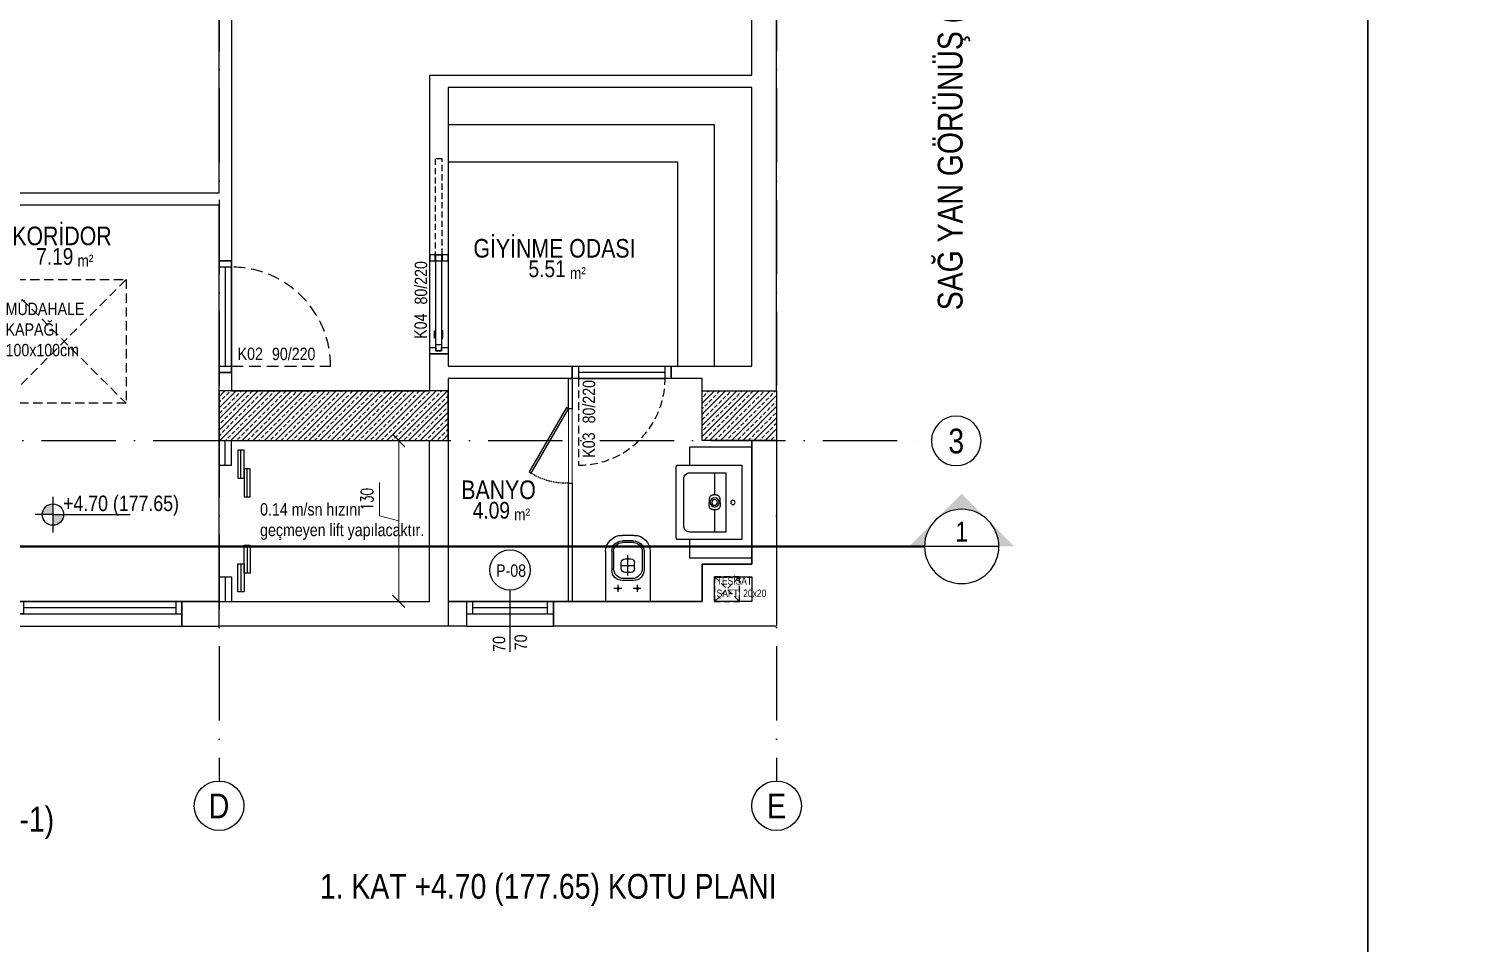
# Model space of a CAD drawing. Header units: millimetres. Extents: x 82776 to 137242, y 11666 to 27998.
# Drawn here: x 104417 to 105578, y 26492 to 27230 of the extents above; entities that cross this region are included whole.
import ezdxf
from ezdxf.enums import TextEntityAlignment as Align

# ---------------------------------------------------------------- set-up
doc = ezdxf.new("R2010")
doc.units = ezdxf.units.MM
for name, pattern in [('( Hidden )', [0.375, 0.25, -0.125]), ('ACAD_ISO10W100', [18, 12, -3, 0, -3]), ('DASHED', [15, 10, -5]), ('GC5102G0200$0$HIDDEN', [9.525, 6.35, -3.175])]:
    doc.linetypes.add(name, pattern=pattern)
doc.layers.add('0_IFC_Area', color=100, linetype='Continuous', plot=False)
doc.layers.add('0_IFC_Dimension_Interior_Vertical_50', color=253, linetype='Continuous', lineweight=0)
for name, color, linetype in [('0_IFC_Door_Text', 11, 'Continuous'), ('0_IFC_Elevation_5', 252, 'Continuous'), ('0_IFC_Grid', 14, 'ACAD_ISO10W100'), ('0_IFC_Grid_Text_100', 14, 'Continuous'), ('0_IFC_Hatch_Structure', 251, 'Continuous'), ('0_IFC_Legend_Viewport', 7, 'Continuous'), ('0_IFC_Notation_Level_200', 160, 'Continuous'), ('0_IFC_Notation_Section_50', 10, 'Continuous'), ('0_IFC_Room_Text(No)_50', 12, 'Continuous'), ('0_IFC_Text_Explanation_100', 231, 'Continuous'), ('0_IFC_Text_Explanation_50', 231, 'Continuous'), ('0_IFC_Window_Text', 60, 'Continuous'), ('1_IFC_Concrete_Section', 50, 'Continuous'), ('1_IFC_Door', 83, 'Continuous'), ('2_IFC_Door', 83, 'Continuous'), ('2_IFC_Wall', 130, 'Continuous'), ('3_IFC_Window', 136, 'Continuous'), ('5_IFC_Mechanical_Shaft', 132, 'Continuous'), ('6_IFC_Furniture', 35, 'Continuous'), ('6_IFC_Furniture_WC', 64, 'Continuous'), ('6_IFC_Furniture_Wetspace', 64, 'Continuous')]:
    doc.layers.add(name, color=color, linetype=linetype)
doc.styles.add('ARIAL-NARROW', font='ARIALN.TTF')
doc.styles.add('IFC_TEXT', font='ARIALN.TTF')
doc.styles.add('IFC_TEXT_DIM', font='romans.shx', dxfattribs={"width": 0.7})
doc.dimstyles.new('IFC_Dim50', dxfattribs={"dimtxt": 10, "dimasz": 10, "dimexe": 0.00125, "dimexo": 0.000625, "dimgap": 5, "dimtad": 1, "dimdec": 4, "dimrnd": 0.5, "dimzin": 9, "dimtxsty": 'IFC_TEXT_DIM', "dimblk": 'OBLIQUE', "dimcen": -2.5, "dimclrd": 256, "dimclre": 256, "dimclrt": 256, "dimazin": 0, "dimtfac": 1, "dimtdec": 4, "dimtix": 1, "dimtmove": 1, "dimatfit": 3, "dimfxl": 5, "dimfxlon": 1, "dimtfillclr": 256, "dimlwd": -1, "dimlwe": 5, "dimarcsym": 0})
pattern_1 = [(225, (-105891.8525, -41506.1965), (4.49012806, -4.49012806), []), (225, (-105896.3426, -41506.1965), (4.49012806, -4.49012806), [3.175, -1.5875])]

# ---------------------------------------------------------------- blocks, each defined once
blk = doc.blocks.new('*U101')
at = {"layer": '0_IFC_Legend_Viewport', "transparency": 33554687}
blk.add_lwpolyline([(-2913.3, 2920), (0, 2920), (0, 0), (-2913.3, 0)], close=True, dxfattribs=at)
at = {"style": 'IFC_TEXT'}
for tag, p in [('PAFTA', (-2283.7, 17.9)), ('KOT', (-1159.1, 18)), ('OLCEK', (-110.4, 17.9))]:
    blk.add_attdef(tag, p, '', height=35, dxfattribs=at)
blk = doc.blocks.new('A NK ST')
at = {"layer": '0_IFC_Hatch_Structure', "transparency": 33554687}
h = blk.add_hatch(dxfattribs=at)
h.set_pattern_fill('ANSI33', color=256, angle=180)
h.set_pattern_definition(pattern_1)
h.paths.add_polyline_path([(1735, -700), (1735, -660), (1550, -660), (1550, -700)])
h = blk.add_hatch(dxfattribs=at)
h.set_pattern_fill('ANSI33', color=256, angle=180)
h.set_pattern_definition(pattern_1)
h.paths.add_polyline_path([(2000, -660), (2000, -700), (1940, -700), (1940, -660)])
at = {"layer": '1_IFC_Concrete_Section'}
for points in [[(1735, -700), (1735, -660), (1550, -660), (1550, -700)], [(2000, -660), (2000, -700), (1940, -700), (1940, -660)]]:
    blk.add_lwpolyline(points, close=True, dxfattribs=at)
at = {"layer": '2_IFC_Wall'}
blk.add_lwpolyline([(1734.8, -700), (1734.8, -850), (1550, -850), (1550, -830), (1719.8, -830), (1719.8, -700)], dxfattribs=at)
at = {"layer": '3_IFC_Window'}
for points in [[(1550, -700), (1550, -720), (1560, -720), (1560, -700)], [(1555, -720), (1555, -700)], [(1550, -830), (1550, -810), (1560, -810), (1560, -830)], [(1555, -810), (1555, -830)]]:
    blk.add_lwpolyline(points, dxfattribs=at)
at = {"layer": '3_IFC_Window', "elevation": -15965.8}
for points in [[(1565.2, -707.9), (1565.2, -730.4), (1570.2, -730.4), (1570.2, -707.9)], [(1570.2, -722.9), (1570.2, -745.4), (1575.2, -745.4), (1575.2, -722.9)], [(1570.2, -807.1), (1570.2, -784.6), (1575.2, -784.6), (1575.2, -807.1)], [(1565.2, -822.1), (1565.2, -799.6), (1570.2, -799.6), (1570.2, -822.1)]]:
    blk.add_lwpolyline(points, close=True, dxfattribs=at)
for points in [[(1567.7, -730.4), (1567.7, -707.9)], [(1572.7, -745.4), (1572.7, -722.9)], [(1572.7, -784.6), (1572.7, -807.1)], [(1567.7, -799.6), (1567.7, -822.1)]]:
    blk.add_lwpolyline(points, dxfattribs=at)
at = {"layer": '0_IFC_Text_Explanation_50', "insert": (1719.2, -750.6, 3462.4), "char_height": 10, "attachment_point": 3, "style": 'IFC_TEXT'}
blk.add_mtext_dynamic_manual_height_columns('\\pxql;0.14 m/sn hızını geçmeyen lift yapılacaktır. ', width=136.083, gutter_width=6.25, heights=[0], dxfattribs=at)
blk = doc.blocks.new('IFC_KLOZET')
blk.add_wipeout([(-18, 0), (18, 0), (18, -40.4), (18, -40.4), (18, -41.3), (17.9, -41.8), (17.6, -43.5), (16.5, -46.3), (15.2, -48.4), (14.5, -49.2), (14.2, -49.5), (12.9, -50.6), (12.2, -51.2), (11.5, -51.6), (10, -52.3), (8.7, -52.8), (7.6, -53.1), (6.8, -53.2), (6.2, -53.3), (5.3, -53.3), (-5, -53.4), (-6.5, -53.3), (-7.8, -53), (-9.5, -52.5), (-10, -52.3), (-11, -51.9), (-12, -51.3), (-13.4, -50.2), (-13.7, -50), (-14.2, -49.5), (-15.1, -48.5), (-16, -47.2), (-17, -45), (-17.5, -43.7), (-17.8, -42.5), (-17.9, -41.3), (-18, -40.4)]).dxf.layer = '6_IFC_Furniture_WC'
at = {"layer": '6_IFC_Furniture_WC'}
for p, q in [((-18, -40.4), (-18, 0)), ((18, -40.4), (18, 0)), ((-5, -10.4), (-11.4, -10.4)), ((-7.8, -7.8), (-7.8, -13.5)), ((10.5, -10.4), (4.1, -10.4)), ((7.8, -7.8), (7.8, -13.5)), ((4.5, -16.9), (-4.5, -16.9)), ((3.3, -18.5), (-3.3, -18.5)), ((0, -20.9), (0, -37.3)), ((-13, -40.4), (-13, -25.4)), ((-11.6, -40.4), (-11.6, -26.8)), ((5.5, -28.9), (-6.1, -28.9)), ((-5.4, -26.5), (-5.4, -31.3)), ((2.4, -23.5), (-2.4, -23.5)), ((-2.4, -34.3), (2.4, -34.3)), ((5.4, -26.5), (5.4, -31.3)), ((11.6, -40.4), (11.6, -26.8)), ((13, -40.4), (13, -25.4)), ((5, -53.4), (-5, -53.4)), ((4.5, -47.5), (-4.5, -47.5)), ((4.5, -48.9), (-4.5, -48.9))]:
    blk.add_line(p, q, dxfattribs=at)
blk.add_lwpolyline([(18, 0), (-18, 0)], dxfattribs=at)
for centre in [(-7.8, -10.4), (7.8, -10.4)]:
    blk.add_circle(centre, 0.75, dxfattribs=at)
for centre, radius, start, end in [((-7.8, -10.4), 0.75, 90, 270), ((-7.8, -10.4), 0.75, 270, 90), ((7.8, -10.4), 0.75, 90, 270), ((7.8, -10.4), 0.75, 270, 90), ((-4.5, -25.4), 8.5, 90, 180), ((-3.3, -26.8), 8.3, 90, 180), ((3.3, -26.8), 8.3, 0, 90), ((4.5, -25.4), 8.5, 0, 90), ((-2.4, -26.5), 3, 90, 180), ((-2.4, -31.3), 3, 180, 270), ((2.4, -26.5), 3, 0, 90), ((2.4, -31.3), 3, 270, 0), ((-5, -40.4), 13, 180, 270), ((-4.5, -40.4), 8.5, 180, 270), ((-4.5, -40.4), 7.1, 180, 270), ((4.5, -40.4), 8.5, 270, 0), ((4.5, -40.4), 7.1, 270, 0), ((5, -40.4), 13, 270, 0)]:
    blk.add_arc(centre, radius, start, end, dxfattribs=at)
blk = doc.blocks.new('*U153')
blk.add_wipeout([(0, 160.6), (0, -19.4), (100, -19.4), (100, 160.6)]).dxf.layer = '6_IFC_Furniture_WC'
at = {"layer": '6_IFC_Furniture_WC', "color": 252, "lineweight": 0, "true_color": 0x939598}
blk.add_lwpolyline([(100, -19.4), (0, -19.4), (0, 160.6), (100, 160.6)], close=True, dxfattribs=at)
at = {"layer": '6_IFC_Furniture_WC'}
for points in [[(100, 65), (100, 160.6), (97, 160.6), (97, 65)], [(95.3, 4), (65.3, 56), (67, 57), (97, 5)], [(100, -19.4), (100, 5), (97, 5), (97, -19.4)]]:
    blk.add_lwpolyline(points, close=True, dxfattribs=at)
at = {"layer": '6_IFC_Furniture_WC', "color": 252, "lineweight": 0, "true_color": 0x939598}
blk.add_lwpolyline([(97, 65), (97, 5)], dxfattribs=at)
at = {"layer": '6_IFC_Furniture_WC', "linetype": '( Hidden )', "ltscale": 5}
blk.add_arc((94.6, 14), 51.1, 87.3085, 122.6915, dxfattribs=at)
blk = doc.blocks.new('*U154')
blk.add_wipeout([(-225, 0), (0, 0), (0, -245), (-60, -245), (-60, -60), (-225, -60)]).dxf.layer = '6_IFC_Furniture'
at = {"layer": '6_IFC_Furniture', "transparency": 33554687}
blk.add_lwpolyline([(-60, -60), (-225, -60), (-225, 0), (0, 0), (0, -245), (-60, -245)], close=True, dxfattribs=at)
blk.add_lwpolyline([(-225, -30), (-30, -30), (-30, -245)], dxfattribs=at)
blk = doc.blocks.new('*U152')
at = {"layer": '1_IFC_Door'}
for points in [[(0, 75), (-10, 75), (-10, 80), (0, 80), (0, 75)], [(-5, 75), (-5, 5), (0, 5), (0, 75)]]:
    blk.add_lwpolyline(points, dxfattribs=at)
blk.add_lwpolyline([(-10, 5), (0, 5), (0, 0), (-10, 0)], close=True, dxfattribs=at)
at = {"layer": '1_IFC_Door', "linetype": 'GC5102G0200$0$HIDDEN'}
blk.add_lwpolyline([(0, 5), (70, 5)], dxfattribs=at)
blk.add_arc((0, 5), 70, 0, 90, dxfattribs=at)
blk = doc.blocks.new('IFC_SURGU KAPI_80')
at = {"layer": '2_IFC_Door'}
for points in [[(0, 0), (5, 0), (5, -5), (2.5, -5), (2.5, -9.5), (5, -9.5), (5, -15), (0, -15)], [(80, -10.2), (75, -10.2), (75, -15), (80, -15)]]:
    blk.add_lwpolyline(points, close=True, dxfattribs=at)
for points in [[(78, 0), (78, 0)], [(75, -5), (75, -9.5)]]:
    blk.add_lwpolyline(points, dxfattribs=at)
at = {"layer": '2_IFC_Door', "elevation": 0}
for points in [[(80, -5), (80, -9.5), (2.5, -9.5), (2.5, -5)], [(80, 0), (75, 0), (75, -4.3), (80, -4.3)]]:
    blk.add_lwpolyline(points, close=True, dxfattribs=at)
for points in [[(7.5, -5), (7.5, -9.5)], [(12.5, -5), (12.5, -4), (18.5, -4), (18.5, -5)], [(12.5, -9.5), (12.5, -10.5), (18.5, -10.5), (18.5, -9.5)], [(78, -15), (78, -15)]]:
    blk.add_lwpolyline(points, dxfattribs=at)
at = {"layer": '2_IFC_Door', "linetype": '( Hidden )', "ltscale": 20}
blk.add_lwpolyline([(80, -10.2), (157.5, -10.2), (157.5, -4.3), (80, -4.3)], dxfattribs=at)
blk = doc.blocks.new('*U1504')
at = {"layer": '0_IFC_Hatch_Structure'}
blk.add_lwpolyline([(0, 0), (-90, 0)], dxfattribs=at)
at = {"layer": '1_IFC_Door', "linetype": 'GC5102G0200$0$HIDDEN', "ltscale": 1.5}
blk.add_lwpolyline([(-5, 0), (-5, 80)], dxfattribs=at)
at = {"layer": '1_IFC_Door'}
for points in [[(-85, 0), (-85, -10), (-90, -10), (-90, 0), (-85, 0)], [(-85, -5), (-5, -5), (-5, 0), (-85, 0)]]:
    blk.add_lwpolyline(points, dxfattribs=at)
blk.add_lwpolyline([(-5, -10), (-5, 0), (0, 0), (0, -10)], close=True, dxfattribs=at)
at = {"layer": '1_IFC_Door', "linetype": 'GC5102G0200$0$HIDDEN', "ltscale": 1.5}
blk.add_arc((-5, 0), 80, 90, 180, dxfattribs=at)
blk = doc.blocks.new('*U149')
blk.add_wipeout([(0, 0), (0, -50), (90, -50), (90, 0)]).dxf.layer = '6_IFC_Furniture_WC'
at = {"layer": '6_IFC_Furniture_WC'}
blk.add_lwpolyline([(0, 0), (90, 0), (90, -50), (0, -50)], close=True, dxfattribs=at)
blk = doc.blocks.new('IFC_VITRA_DOLAPLI LAVABO_53X60')
blk.add_wipeout([(-30, 0), (-30, -52), (-29.9, -52.4), (-29.7, -52.7), (-29.4, -52.9), (-29, -53), (29, -53), (29.4, -52.9), (29.7, -52.7), (29.9, -52.4), (30, -52), (30, 0)])
at = {"layer": '6_IFC_Furniture_Wetspace'}
for points in [[(30, 0), (-30, 0), (-30, -52, 0.414214), (-29, -53), (29, -53, 0.414214), (30, -52)], [(24, -13), (-24, -13), (-24, -42, 0.414214), (-19, -47), (19, -47, 0.414214), (24, -42)]]:
    blk.add_lwpolyline(points, format="xyb", close=True, dxfattribs=at)
for points in [[(-6, -22), (-24, -22)], [(24, -22), (6, -22)]]:
    blk.add_lwpolyline(points, dxfattribs=at)
for centre, radius in [((0, -7.2), 1.75), ((0, -22), 3.72), ((0, -22), 2.3)]:
    blk.add_circle(centre, radius, dxfattribs=at)
for points, knots in [([(0, -17.5), (-0.1, -17.5), (-0.2, -17.5), (-0.4, -17.5), (-0.6, -17.5), (-0.8, -17.5), (-1.2, -17.5), (-1.6, -17.5), (-2, -17.6), (-2.3, -17.6), (-2.5, -17.6), (-2.8, -17.6), (-3.2, -17.7), (-3.7, -17.8), (-4.2, -18), (-4.7, -18.3), (-5, -18.5), (-5.2, -18.8), (-5.4, -19), (-5.5, -19.3), (-5.6, -19.4), (-5.6, -19.5), (-5.7, -19.6), (-5.7, -19.7), (-5.8, -19.9), (-5.9, -20.3), (-5.9, -20.6), (-5.9, -20.8), (-5.9, -21), (-6, -21.1), (-6, -21.3), (-6, -21.5), (-6, -21.7), (-6, -21.8), (-6, -21.8), (-6, -21.8), (-6, -21.8), (-6, -21.8), (-6, -21.9), (-6, -21.9), (-6, -22)], [0, 0, 0, 0, 0.021235, 0.044398, 0.069488, 0.096503, 0.125441, 0.188156, 0.250809, 0.259174, 0.280971, 0.316202, 0.364758, 0.426426, 0.501333, 0.553318, 0.599123, 0.639049, 0.672981, 0.700865, 0.722699, 0.738482, 0.748226, 0.751949, 0.775963, 0.817208, 0.875651, 0.891156, 0.906586, 0.916856, 0.937593, 0.967865, 0.988685, 1, 1, 1, 1, 1, 1, 1.023802, 1.023802, 1.023802, 1.023802]), ([(-6, -22), (-6, -22), (-6, -22.1), (-6, -22.2), (-6, -22.3), (-6, -22.4), (-6, -22.5), (-6, -22.7), (-6, -22.8), (-6, -22.9), (-6, -23), (-5.9, -23.1), (-5.9, -23.2), (-5.9, -23.3), (-5.9, -23.4), (-5.9, -23.5), (-5.9, -23.7), (-5.8, -23.8), (-5.8, -23.9), (-5.8, -24), (-5.8, -24.1), (-5.7, -24.2), (-5.7, -24.3), (-5.6, -24.4), (-5.6, -24.5), (-5.6, -24.6), (-5.5, -24.7), (-5.5, -24.8), (-5.4, -24.9), (-5.3, -25), (-5.3, -25.1), (-5.2, -25.2), (-5.1, -25.3), (-5.1, -25.3), (-5, -25.4), (-4.9, -25.5), (-4.8, -25.6), (-4.7, -25.7), (-4.6, -25.7), (-4.6, -25.8), (-4.5, -25.8), (-4.3, -26), (-4, -26.1), (-3.5, -26.2), (-3.1, -26.3), (-2.7, -26.4), (-2.3, -26.4), (-2, -26.5), (-1.7, -26.5), (-1.4, -26.5), (-1.1, -26.5), (-0.8, -26.5), (-0.5, -26.5), (-0.3, -26.5), (-0.1, -26.5), (0, -26.5)], [0, 0, 0, 0, 0.012444, 0.024892, 0.037346, 0.049806, 0.062275, 0.074753, 0.087243, 0.099746, 0.112263, 0.124797, 0.137337, 0.149865, 0.16238, 0.174881, 0.187369, 0.199846, 0.212314, 0.224778, 0.237244, 0.249718, 0.26221, 0.274722, 0.287247, 0.29978, 0.312317, 0.324853, 0.337387, 0.349918, 0.362445, 0.374971, 0.387495, 0.400014, 0.412535, 0.42506, 0.437593, 0.450138, 0.462698, 0.475277, 0.487876, 0.500499, 0.550584, 0.600352, 0.650378, 0.700398, 0.750338, 0.771026, 0.812724, 0.849295, 0.875117, 0.910268, 0.942798, 0.972708, 1, 1, 1, 1]), ([(0, -17.5), (0.1, -17.5), (0.2, -17.5), (0.3, -17.5), (0.5, -17.5), (0.6, -17.5), (0.8, -17.5), (0.9, -17.5), (1.1, -17.5), (1.4, -17.5), (1.6, -17.5), (1.9, -17.6), (2.2, -17.6), (2.4, -17.6), (2.7, -17.6), (3, -17.6), (3.3, -17.7), (3.7, -17.8), (4, -17.9), (4.3, -18.1), (4.5, -18.2), (4.8, -18.4), (5.1, -18.7), (5.4, -19.1), (5.6, -19.4), (5.7, -19.7), (5.8, -19.9), (5.8, -20.2), (5.9, -20.5), (5.9, -20.7), (5.9, -20.9), (6, -21.1), (6, -21.3), (6, -21.4), (6, -21.6), (6, -21.7), (6, -21.8)], [0, 0, 0, 0, 0.019433, 0.03836, 0.056783, 0.074702, 0.092116, 0.109028, 0.125437, 0.156951, 0.188127, 0.220468, 0.250803, 0.282181, 0.313591, 0.341056, 0.376316, 0.438776, 0.469086, 0.501412, 0.532849, 0.564147, 0.626696, 0.689351, 0.72066, 0.751939, 0.784968, 0.813934, 0.845062, 0.875656, 0.906589, 0.922198, 0.937595, 0.954891, 0.975694, 1, 1, 1, 1]), ([(6, -22), (6, -22), (6, -22.1), (6, -22.2), (6, -22.3), (6, -22.4), (6, -22.6), (6, -22.7), (6, -22.8), (6, -23), (5.9, -23.2), (5.9, -23.4), (5.9, -23.7), (5.8, -23.9), (5.7, -24.2), (5.6, -24.5), (5.5, -24.7), (5.4, -25), (5.2, -25.2), (5, -25.4), (4.8, -25.6), (4.6, -25.8), (4.4, -25.9), (4.2, -26), (4, -26.1), (3.8, -26.2), (3.6, -26.2), (3.3, -26.3), (3.1, -26.3), (2.8, -26.4), (2.5, -26.4), (2.2, -26.4), (1.9, -26.5), (1.5, -26.5), (1.2, -26.5), (0.8, -26.5), (0.5, -26.5), (0.2, -26.5), (0.1, -26.5), (0, -26.5)], [0, 0, 0, 0, 0.012738, 0.0254592, 0.0380319, 0.0504141, 0.0626611, 0.0785725, 0.0939756, 0.107516, 0.1253075, 0.1579839, 0.1878028, 0.2175004, 0.2500399, 0.2812608, 0.3125508, 0.3438375, 0.3750933, 0.406479, 0.4378604, 0.4690727, 0.5004263, 0.5317664, 0.5473528, 0.5629141, 0.5938672, 0.6252488, 0.6554004, 0.6878107, 0.7190947, 0.7503345, 0.7897089, 0.8312873, 0.8751152, 0.9042351, 0.9375349, 0.9789235, 1, 1, 1, 1])]:
    blk.add_open_spline(points, degree=3, knots=knots, dxfattribs=at)
blk = doc.blocks.new('A K1 PLAN')
at = {"layer": '2_IFC_Wall'}
for points in [[(1550, 40), (1550, 55), (1560, 55), (1560, 40)], [(1550, -130), (620, -130), (620, 0), (970, 0)], [(1980, -110), (1980, -130), (1950, -130), (1950, -110), (1980, -110)]]:
    blk.add_lwpolyline(points, dxfattribs=at)
at = {"xscale": -1}
for name, p, rotation in [('*U154', (1980, 285), 270), ('*U153', (1735, 30.6), 180), ('IFC_KLOZET', (1880, -130), 180)]:
    blk.add_blockref(name, p, dxfattribs=dict(at, rotation=rotation))
at = {"transparency": 33554687, "rotation": 270}
blk.add_blockref('*U1504', (1560, 55), dxfattribs=at)
at = {"layer": '2_IFC_Wall'}
for points in [[(2000, 40), (2000, 700), (0, 700), (0, -150), (1550, -150)], [(1940, 40), (1940, 50), (1915, 50), (1915, 60), (1980, 60), (1980, 285), (1735, 285), (1735, 150), (1720, 150), (1720, 295), (1980, 295), (1980, 680), (1560, 680), (1560, 145), (1550, 145), (1550, 190), (1295, 190)], [(1285, 200), (1550, 200), (1550, 680), (620, 680)], [(1720, 40), (1720, 70), (1735, 70), (1735, 60), (1835, 60), (1835, 50), (1735, 50), (1735, 40)], [(1980, 0), (1980, -100), (1940, -100), (1940, -130), (1734.8, -130)], [(2000, 0), (2000, -150), (1735, -150)]]:
    blk.add_lwpolyline(points, dxfattribs=at)
at = {"rotation": 90}
blk.add_blockref('IFC_SURGU KAPI_80', (1720, 70), dxfattribs=at)
at = {"transparency": 33554687, "rotation": 270}
blk.add_blockref('*U152', (1835, 50), dxfattribs=at)
at = {"rotation": 270}
blk.add_blockref('*U149', (1980, -5), dxfattribs=at)
at = {"xscale": -1, "rotation": 270}
blk.add_blockref('IFC_VITRA_DOLAPLI LAVABO_53X60', (1972, -50), dxfattribs=at)
blk = doc.blocks.new('*U1783')
at = {"layer": '0_IFC_Room_Text(No)_50'}
h = blk.add_hatch(color=256, dxfattribs=at)
h.paths.add_polyline_path([(0, 1061), (-530, 530, -0.414214), (530, 530)])
h.paths.add_polyline_path([(530, 530, -0.198912), (750, 0), (1061, 0)])
h.paths.add_polyline_path([(-530, 530), (-1061, 0), (-750, 0, -0.198912)])
at = {"layer": '0_IFC_Room_Text(No)_50', "linetype": 'Continuous'}
blk.add_line((-750, 0), (750, 0), dxfattribs=at)
blk.add_circle((0, 0), 750, dxfattribs=at)
at = {"layer": '0_IFC_Room_Text(No)_50', "style": 'IFC_TEXT'}
blk.add_attdef('NO', text='', height=400, dxfattribs=at).set_placement((0, 100), align=Align.CENTER)
for p in [(0, -100), (0, -374)]:
    blk.add_attdef('SHEET', text='', height=200, dxfattribs=at).set_placement(p, align=Align.TOP_CENTER)
blk = doc.blocks.new('A_KESIT YERLERI')
at = {"layer": '0_IFC_Notation_Section_50', "linetype": 'DASHED', "ltscale": 3, "const_width": 2}
blk.add_lwpolyline([(-860.3, 184.4), (1394.4, 184.4)], dxfattribs=at)
ref = blk.add_blockref('*U1783', (1424.4, 184.4), dxfattribs=dict(xscale=-0.0400000000259542, yscale=0.0400000000259542, zscale=0.0400000000259542))
ref.add_attrib('NO', '1', dxfattribs={"layer": '0_IFC_Room_Text(No)_50', "height": 16, "style": 'IFC_TEXT'}).set_placement((1424.4, 188.4), align=Align.CENTER)
at = {"layer": '0_IFC_Notation_Section_50', "transparency": 33554687, "insert": (1405.1, 375.2), "char_height": 20, "attachment_point": 1, "rotation": 90, "style": 'IFC_TEXT'}
blk.add_mtext_dynamic_manual_height_columns('SAĞ YAN GÖRÜNÜŞ (GÖRÜNÜŞ-4)', width=439.524, gutter_width=12.5, heights=[0], dxfattribs=at)
at = {"layer": '0_IFC_Notation_Section_50', "transparency": 33554687, "insert": (375, -25.8), "char_height": 20, "attachment_point": 1, "style": 'IFC_TEXT'}
blk.add_mtext_dynamic_manual_height_columns('ÖN GÖRÜNÜŞ (GÖRÜNÜŞ-1)', width=459.66, gutter_width=12.5, heights=[0], dxfattribs=at)
blk = doc.blocks.new('A K1 SAFT')
at = {"layer": '0_IFC_Elevation_5', "linetype": '( Hidden )', "ltscale": 30}
blk.add_lwpolyline([(1375, 280), (1475, 280), (1475, 180), (1375, 180)], close=True, dxfattribs=at)
for points in [[(1475, 280), (1375, 180)], [(1375, 280), (1475, 180)]]:
    blk.add_lwpolyline(points, dxfattribs=at)
at = {"layer": '5_IFC_Mechanical_Shaft', "linetype": '( Hidden )', "ltscale": 20, "transparency": 33554687}
blk.add_lwpolyline([(1950, 20), (1970, 20), (1970, 40), (1950, 40)], close=True, dxfattribs=at)
for points in [[(1950, 20), (1970, 40)], [(1950, 40), (1970, 20)]]:
    blk.add_lwpolyline(points, dxfattribs=at)
at = {"layer": '0_IFC_Elevation_5', "linetype": '( Hidden )', "ltscale": 30, "insert": (1377.7, 261.3, -43681.6), "char_height": 10, "attachment_point": 1, "rotation": 0.0142, "style": 'IFC_TEXT'}
blk.add_mtext_dynamic_manual_height_columns('MÜDAHALE KAPAĞI\\P100x100cm', width=100.43, gutter_width=12.5, heights=[0], dxfattribs=at)
at = {"layer": '0_IFC_Text_Explanation_50', "insert": (1951.6, 39.6), "char_height": 6, "attachment_point": 1, "style": 'IFC_TEXT'}
blk.add_mtext_dynamic_manual_height_columns('\\pxql;TESİSAT\\PŞAFTI 20x20', width=93.331, gutter_width=12.5, heights=[0], dxfattribs=at)
blk = doc.blocks.new('*U145')
at = {"layer": '0_IFC_Legend_Viewport', "transparency": 33554687}
blk.add_lwpolyline([(-2900, 2920), (0, 2920), (0, 0), (-2900, 0)], close=True, dxfattribs=at)
at = {"style": 'IFC_TEXT'}
for tag, p in [('PAFTA', (-2277, 17.9)), ('KOT', (-1159.1, 18)), ('OLCEK', (-110.4, 17.9))]:
    blk.add_attdef(tag, p, '', height=35, dxfattribs=at)
blk = doc.blocks.new('0_IFC_DOOR_TAG_50')
at = {"layer": '0_IFC_Door_Text', "style": 'IFC_TEXT'}
for tag, p in [('DOOR_TYPE', (0, 0)), ('DOOR_SIZE', (27.7, 0))]:
    blk.add_attdef(tag, p, '', height=10, dxfattribs=at)
blk = doc.blocks.new('A_K1_KAPI POZU')
at = {"transparency": 33554687}
ref = blk.add_blockref('0_IFC_DOOR_TAG_50', (1097.9, -390.6), dxfattribs=dict(at, xscale=-1, rotation=270))
ref.add_attrib('DOOR_TYPE', 'K04', (1107.7, -390.6), dxfattribs={"layer": '0_IFC_Door_Text', "height": 10, "rotation": 90, "style": 'IFC_TEXT'})
ref.add_attrib('DOOR_SIZE', '80/220', (1107.9, -362.9), dxfattribs={"layer": '0_IFC_Door_Text', "height": 10, "rotation": 90, "style": 'IFC_TEXT'})
ref = blk.add_blockref('0_IFC_DOOR_TAG_50', (955, -397.8), dxfattribs=dict(at, xscale=-1, rotation=180))
ref.add_attrib('DOOR_TYPE', 'K02', (955, -407.7), dxfattribs={"layer": '0_IFC_Door_Text', "height": 10, "style": 'IFC_TEXT'})
ref.add_attrib('DOOR_SIZE', '90/220', (982.7, -407.8), dxfattribs={"layer": '0_IFC_Door_Text', "height": 10, "style": 'IFC_TEXT'})
ref = blk.add_blockref('0_IFC_DOOR_TAG_50', (1233.5, -486.6), dxfattribs=dict(at, xscale=-1, rotation=270))
ref.add_attrib('DOOR_TYPE', 'K03', (1243.4, -486.6), dxfattribs={"layer": '0_IFC_Door_Text', "height": 10, "rotation": 90, "style": 'IFC_TEXT'})
ref.add_attrib('DOOR_SIZE', '80/220', (1243.5, -458.9), dxfattribs={"layer": '0_IFC_Door_Text', "height": 10, "rotation": 90, "style": 'IFC_TEXT'})
blk = doc.blocks.new('0_IFC_AXIS_TEXT_100')
at = {"layer": '0_IFC_Grid_Text_100'}
blk.add_circle((0, 1000), 1000, dxfattribs=at)
at = {"layer": '0_IFC_Grid_Text_100', "style": 'IFC_TEXT'}
blk.add_attdef('AXIS_NO', text='', height=1000, dxfattribs=at).set_placement((0, 993), align=Align.MIDDLE_CENTER)
blk = doc.blocks.new('A_AKS')
at = {"layer": '0_IFC_Grid', "ltscale": 5}
for points in [[(1550, 1355), (1549.99809, 255)], [(2000, 1355), (1999.99809, 255)], [(-125, 530), (2125.00231, 530)]]:
    blk.add_lwpolyline(points, dxfattribs=at)
ref = blk.add_blockref('0_IFC_AXIS_TEXT_100', (2145.00227, 509.69619), dxfattribs=dict(xscale=-0.02, yscale=0.02, zscale=0.02, rotation=0.0064968962269241))
ref.add_attrib('AXIS_NO', '3', dxfattribs={"layer": '0_IFC_Grid_Text_100', "height": 20, "rotation": 0.0064969, "style": 'IFC_TEXT'}).set_placement((2145.00002, 529.5505), align=Align.MIDDLE_CENTER)
at = {"xscale": 0.02, "yscale": 0.02, "zscale": 0.02, "rotation": 359.9935031037731}
for p, values in [((1549.99546, 215), {'AXIS_NO': 'D'}), ((1999.99546, 215), {'AXIS_NO': 'E'})]:
    blk.add_blockref('0_IFC_AXIS_TEXT_100', p, dxfattribs=at).add_auto_attribs(values)
blk = doc.blocks.new('_Oblique')
at = {"color": 0, "linetype": 'ByBlock', "lineweight": -2}
blk.add_line((-0.5, -0.5), (0.5, 0.5), dxfattribs=at)
blk = doc.blocks.new('*D2911')
at = {"layer": '0_IFC_Dimension_Interior_Vertical_50', "lineweight": 5, "transparency": 16777216}
for p, q in [((-300, 150), (-305, 150)), ((-300, 20), (-305, 20))]:
    blk.add_line(p, q, dxfattribs=at)
at = {"layer": '0_IFC_Dimension_Interior_Vertical_50', "transparency": 16777216}
for p, q in [((-305, 150), (-305, 20)), ((-320.6, 89.1), (-320.6, 116.1)), ((-305, 85), (-320.6, 89.1))]:
    blk.add_line(p, q, dxfattribs=at)
at = {"layer": 'Defpoints', "color": 0, "transparency": 16777216}
for p in [(-280.2, 150), (-305, 20), (-280.2, 20)]:
    blk.add_point(p, dxfattribs=at)
at = {"layer": '0_IFC_Dimension_Interior_Vertical_50', "transparency": 16777216, "xscale": 10, "yscale": 10, "zscale": 10}
for p, rotation in [((-305, 150), 90), ((-305, 20), 270)]:
    blk.add_blockref('_Oblique', p, dxfattribs=dict(at, rotation=rotation))
at = {"layer": '0_IFC_Dimension_Interior_Vertical_50', "transparency": 16777216, "insert": (-330.6, 102.6), "char_height": 10, "attachment_point": 5, "rotation": 90, "style": 'IFC_TEXT_DIM'}
blk.add_mtext('130', dxfattribs=at)
blk = doc.blocks.new('0_IFC_ROOM_TEXT_50')
at = {"layer": '0_IFC_Room_Text(No)_50', "insert": (13.2, -40), "char_height": 9.62, "attachment_point": 1, "style": 'IFC_TEXT'}
blk.add_mtext_dynamic_manual_height_columns('m²', width=16.695, gutter_width=6.88, heights=[0], dxfattribs=at)
at = {"layer": '0_IFC_Room_Text(No)_50', "style": 'IFC_TEXT'}
blk.add_attdef('ROOM_NUMBER', text='', height=7.7, dxfattribs=at).set_placement((0.7, -10.7), align=Align.CENTER)
blk.add_attdef('ROOM_NAME', text='', height=13.5, dxfattribs=at).set_placement((0.7, -24.8), align=Align.MIDDLE_CENTER)
blk.add_attdef('AREA', text='', height=13.5, dxfattribs=at).set_placement((9.8, -49.7), align=Align.RIGHT)
at = {"layer": '0_IFC_Text_Explanation_50', "style": 'IFC_TEXT', "flags": 1}
for tag, p in [('DÖŞEME:', (-41.1, -64.4)), ('DUVAR:', (-41.1, -75.5)), ('TAVAN:', (-41.1, -86.7))]:
    blk.add_attdef(tag, p, '', height=7.7, dxfattribs=at)
blk = doc.blocks.new('A_K1_ALAN')
at = {"layer": '0_IFC_Area'}
for points in [[(-430, 810), (-950, 810), (-950, 330), (-430, 330)], [(0, 770), (-20, 770), (-20, 810), (-370, 810), (-370, 790), (-420.1, 790), (-420, 170), (-260, 170), (-260, 425), (0, 425)], [(0, 415), (-245, 415), (-245, 190), (0, 190)], [(-430, 320), (-685, 320), (-685, 130), (-610, 130), (-610, 0), (-430, 0)], [(-40, 130), (-40, 180), (-245, 180), (-245.2, 0), (-40, 0), (-40, 30), (0, 30), (0, 130)]]:
    blk.add_lwpolyline(points, close=True, dxfattribs=at)
ref = blk.add_blockref('0_IFC_ROOM_TEXT_50', (-557.5, 320))
ref.add_attrib('ROOM_NAME', 'KORİDOR', dxfattribs={"layer": '0_IFC_Room_Text(No)_50', "height": 15, "style": 'IFC_TEXT'}).set_placement((-556.8, 295.2), align=Align.MIDDLE_CENTER)
ref.add_attrib('AREA', '7.19', dxfattribs={"layer": '0_IFC_Room_Text(No)_50', "height": 13.47, "style": 'IFC_TEXT'}).set_placement((-547.6, 271.9), align=Align.RIGHT)
ref = blk.add_blockref('0_IFC_ROOM_TEXT_50', (-160, 310))
ref.add_attrib('ROOM_NAME', 'GİYİNME ODASI', dxfattribs={"layer": '0_IFC_Room_Text(No)_50', "height": 15, "style": 'IFC_TEXT'}).set_placement((-159.3, 285.2), align=Align.MIDDLE_CENTER)
ref.add_attrib('AREA', '5.51', dxfattribs={"layer": '0_IFC_Room_Text(No)_50', "height": 13.47, "style": 'IFC_TEXT'}).set_placement((-150.2, 261.9), align=Align.RIGHT)
ref = blk.add_blockref('0_IFC_ROOM_TEXT_50', (-205.1, 115))
ref.add_attrib('ROOM_NAME', 'BANYO', dxfattribs={"layer": '0_IFC_Room_Text(No)_50', "height": 15, "style": 'IFC_TEXT'}).set_placement((-204.4, 90.2), align=Align.MIDDLE_CENTER)
ref.add_attrib('AREA', '4.09', dxfattribs={"layer": '0_IFC_Room_Text(No)_50', "height": 13.47, "style": 'IFC_TEXT'}).set_placement((-195.2, 66.9), align=Align.RIGHT)
blk = doc.blocks.new('*U1496')
at = {"layer": '0_IFC_Window_Text'}
blk.add_circle((35, 40.4), 16.3, dxfattribs=at)
at = {"layer": '0_IFC_Window_Text', "insert": (21.2, -25.7), "char_height": 10, "attachment_point": 1, "rotation": 90, "style": 'ARIAL-NARROW'}
blk.add_mtext_dynamic_manual_height_columns('70', width=65.154, gutter_width=50, heights=[0], dxfattribs=at)
at = {"layer": '0_IFC_Window_Text', "style": 'ARIAL-NARROW'}
blk.add_attdef('TİP', (23.8, 34.9), '', height=10, dxfattribs=at)
blk.add_wipeout([(0, 15), (70, 15), (70, -5), (0, -5)]).dxf.layer = '3_IFC_Window'
at = {"layer": '0_IFC_Elevation_5'}
blk.add_lwpolyline([(0, 5), (0, -5), (70, -5), (70, 5)], dxfattribs=at)
at = {"layer": '0_IFC_Window_Text'}
blk.add_lwpolyline([(35, 24.1), (35, -25.7)], dxfattribs=at)
at = {"layer": '2_IFC_Wall'}
for points in [[(0, 15), (0, -5)], [(70, 15), (70, -5)]]:
    blk.add_lwpolyline(points, dxfattribs=at)
at = {"layer": '3_IFC_Window'}
for points in [[(0, 5), (5, 5), (5, 15), (0, 15)], [(65, 5), (70, 5), (70, 15), (65, 15)]]:
    blk.add_lwpolyline(points, close=True, dxfattribs=at)
for points in [[(0, 15), (70, 15)], [(5, 10), (65, 10)], [(5, 5), (65, 5)]]:
    blk.add_lwpolyline(points, dxfattribs=at)
at = {"layer": '0_IFC_Window_Text', "style": 'ARIAL-NARROW'}
blk.add_attdef('YUKSEKLIK', (48.7, -24.4), '', height=10, rotation=90, dxfattribs=at)
blk = doc.blocks.new('PEN 930 PLAN')
blk.add_wipeout([(-543.1, 11.5), (356.9, 11.5), (356.9, -8.5), (-543.1, -8.5)]).dxf.layer = '3_IFC_Window'
at = {"layer": '0_IFC_Elevation_5'}
blk.add_lwpolyline([(-543.1, 1.5), (-543.1, -8.5), (356.9, -8.5), (356.9, 1.5)], dxfattribs=at)
at = {"layer": '2_IFC_Wall'}
for points in [[(-543.1, 11.5), (-543.1, -8.5)], [(356.9, 11.5), (356.9, -8.5)]]:
    blk.add_lwpolyline(points, dxfattribs=at)
at = {"layer": '3_IFC_Window'}
for points in [[(-543.1, 1.5), (-538.1, 1.5), (-538.1, 11.5), (-543.1, 11.5)], [(351.9, 1.5), (356.9, 1.5), (356.9, 11.5), (351.9, 11.5)]]:
    blk.add_lwpolyline(points, close=True, dxfattribs=at)
for points in [[(-543.1, 11.5), (356.9, 11.5)], [(-538.1, 6.5), (351.9, 6.5)], [(-538.1, 1.5), (351.9, 1.5)]]:
    blk.add_lwpolyline(points, dxfattribs=at)
for points in [[(-415.2, 1.5), (-410.2, 1.5), (-410.2, 11.5), (-415.2, 11.5)], [(-287.3, 1.5), (-282.3, 1.5), (-282.3, 11.5), (-287.3, 11.5)], [(-159.5, 1.5), (-154.5, 1.5), (-154.5, 11.5), (-159.5, 11.5)], [(-31.6, 1.5), (-26.6, 1.5), (-26.6, 11.5), (-31.6, 11.5)], [(96.2, 1.5), (101.2, 1.5), (101.2, 11.5), (96.2, 11.5)], [(224.1, 1.5), (229.1, 1.5), (229.1, 11.5), (224.1, 11.5)]]:
    blk.add_wipeout(points).dxf.layer = '3_IFC_Window'
for points in [[(-415.2, 11.5), (-410.2, 11.5), (-410.2, 1.5), (-415.2, 1.5)], [(-287.3, 11.5), (-282.3, 11.5), (-282.3, 1.5), (-287.3, 1.5)], [(-159.5, 11.5), (-154.5, 11.5), (-154.5, 1.5), (-159.5, 1.5)], [(-31.6, 11.5), (-26.6, 11.5), (-26.6, 1.5), (-31.6, 1.5)], [(96.2, 11.5), (101.2, 11.5), (101.2, 1.5), (96.2, 1.5)], [(224.1, 11.5), (229.1, 11.5), (229.1, 1.5), (224.1, 1.5)]]:
    blk.add_lwpolyline(points, close=True, dxfattribs=at)
blk = doc.blocks.new('A K1 DOGRAMA')
blk.add_blockref('*U1496', (1749.8, -845)).add_auto_attribs({'YUKSEKLIK': '70', 'TİP': 'P-08'})
blk.add_blockref('PEN 930 PLAN', (1163.1, -841.5))
blk = doc.blocks.new('0_IFC_NOTATION_LEVEL_200')
at = {"layer": '0_IFC_Notation_Level_200'}
h = blk.add_hatch(color=256, dxfattribs=at)
h.dxf.hatch_style = 1
h.paths.add_polyline_path([(0, 0), (0, 576, 0.414214), (-576, 0)])
h.paths.add_polyline_path([(0, -576, 0.414214), (576, 0), (0, 0)])
for p, q in [((0, 960), (0, -960)), ((0, 0), (-960, 0)), ((0, 0), (4154, 0))]:
    blk.add_line(p, q, dxfattribs=at)
blk.add_circle((0, 0), 576, dxfattribs=at)
at = {"layer": '0_IFC_Notation_Level_200', "style": 'IFC_TEXT'}
for tag, p in [('LEVEL_ABOVE', (549, 185)), ('LEVEL_BELOW', (549, -1005))]:
    blk.add_attdef(tag, p, '', height=800, dxfattribs=at)
blk = doc.blocks.new('A_K1_IC OLCU')
at = {"layer": '0_IFC_Dimension_Interior_Vertical_50'}
dim = blk.add_linear_dim(base=(-304.99897, 20), p1=(-280.18516, 150), p2=(-280.18516, 20), angle=90, dimstyle='IFC_Dim50', dxfattribs=at)
dim.commit()
dim.dimension.update_dxf_attribs({"geometry": '*D2911', "text_midpoint": (-320.61579, 94.11508), "dimtype": 128})

msp = doc.modelspace()

# ---------------------------------------------------------------- block references
for name, p in [('*U101', (105497.5, 25037.6)), ('*U145', (108397.5, 25037.6))]:
    msp.add_blockref(name, p)

# ---------------------------------------------------------------- texts
at = {"layer": '0_IFC_Text_Explanation_100', "transparency": 33554687, "insert": (105020.3, 26547.9), "char_height": 20, "attachment_point": 3, "style": 'IFC_TEXT'}
msp.add_mtext_dynamic_manual_height_columns('\\pxqr;1. KAT +4.70 (177.65) KOTU PLANI', width=582.467, gutter_width=12.5, heights=[0], dxfattribs=at)

# ---------------------------------------------------------------- next in the draw order: block references
msp.add_blockref('A K1 PLAN', (103020.3, 26897.9))

# ---------------------------------------------------------------- next in the draw order: block references
for name, p in [('A_KESIT YERLERI', (103745.3, 26627.9)), ('A_AKS', (103020.3, 26367.9)), ('A NK ST', (103020.3, 27597.9)), ('A_K1_ALAN', (105000.3, 26767.9)), ('A K1 SAFT', (103020.3, 26747.9)), ('A_K1_KAPI POZU', (103630.3, 27370.6)), ('A_K1_KAPI POZU', (103630.3, 27370.6))]:
    msp.add_blockref(name, p)

# ---------------------------------------------------------------- next in the draw order: block references
msp.add_blockref('A K1 DOGRAMA', (103020.3, 27597.9))

# ---------------------------------------------------------------- next in the draw order: block references
msp.add_blockref('A_K1_IC OLCU', (105020.3, 26747.9))
ref = msp.add_blockref('0_IFC_NOTATION_LEVEL_200', (104436.2, 26838.1), dxfattribs=dict(xscale=0.015, yscale=0.015, zscale=0.015))
ref.add_attrib('LEVEL_ABOVE', '+4.70 (177.65)', (104444.4, 26840.9), dxfattribs={"layer": '0_IFC_Notation_Level_200', "height": 12.5, "rotation": 360, "style": 'IFC_TEXT'})

doc.saveas('drawing.dxf')
